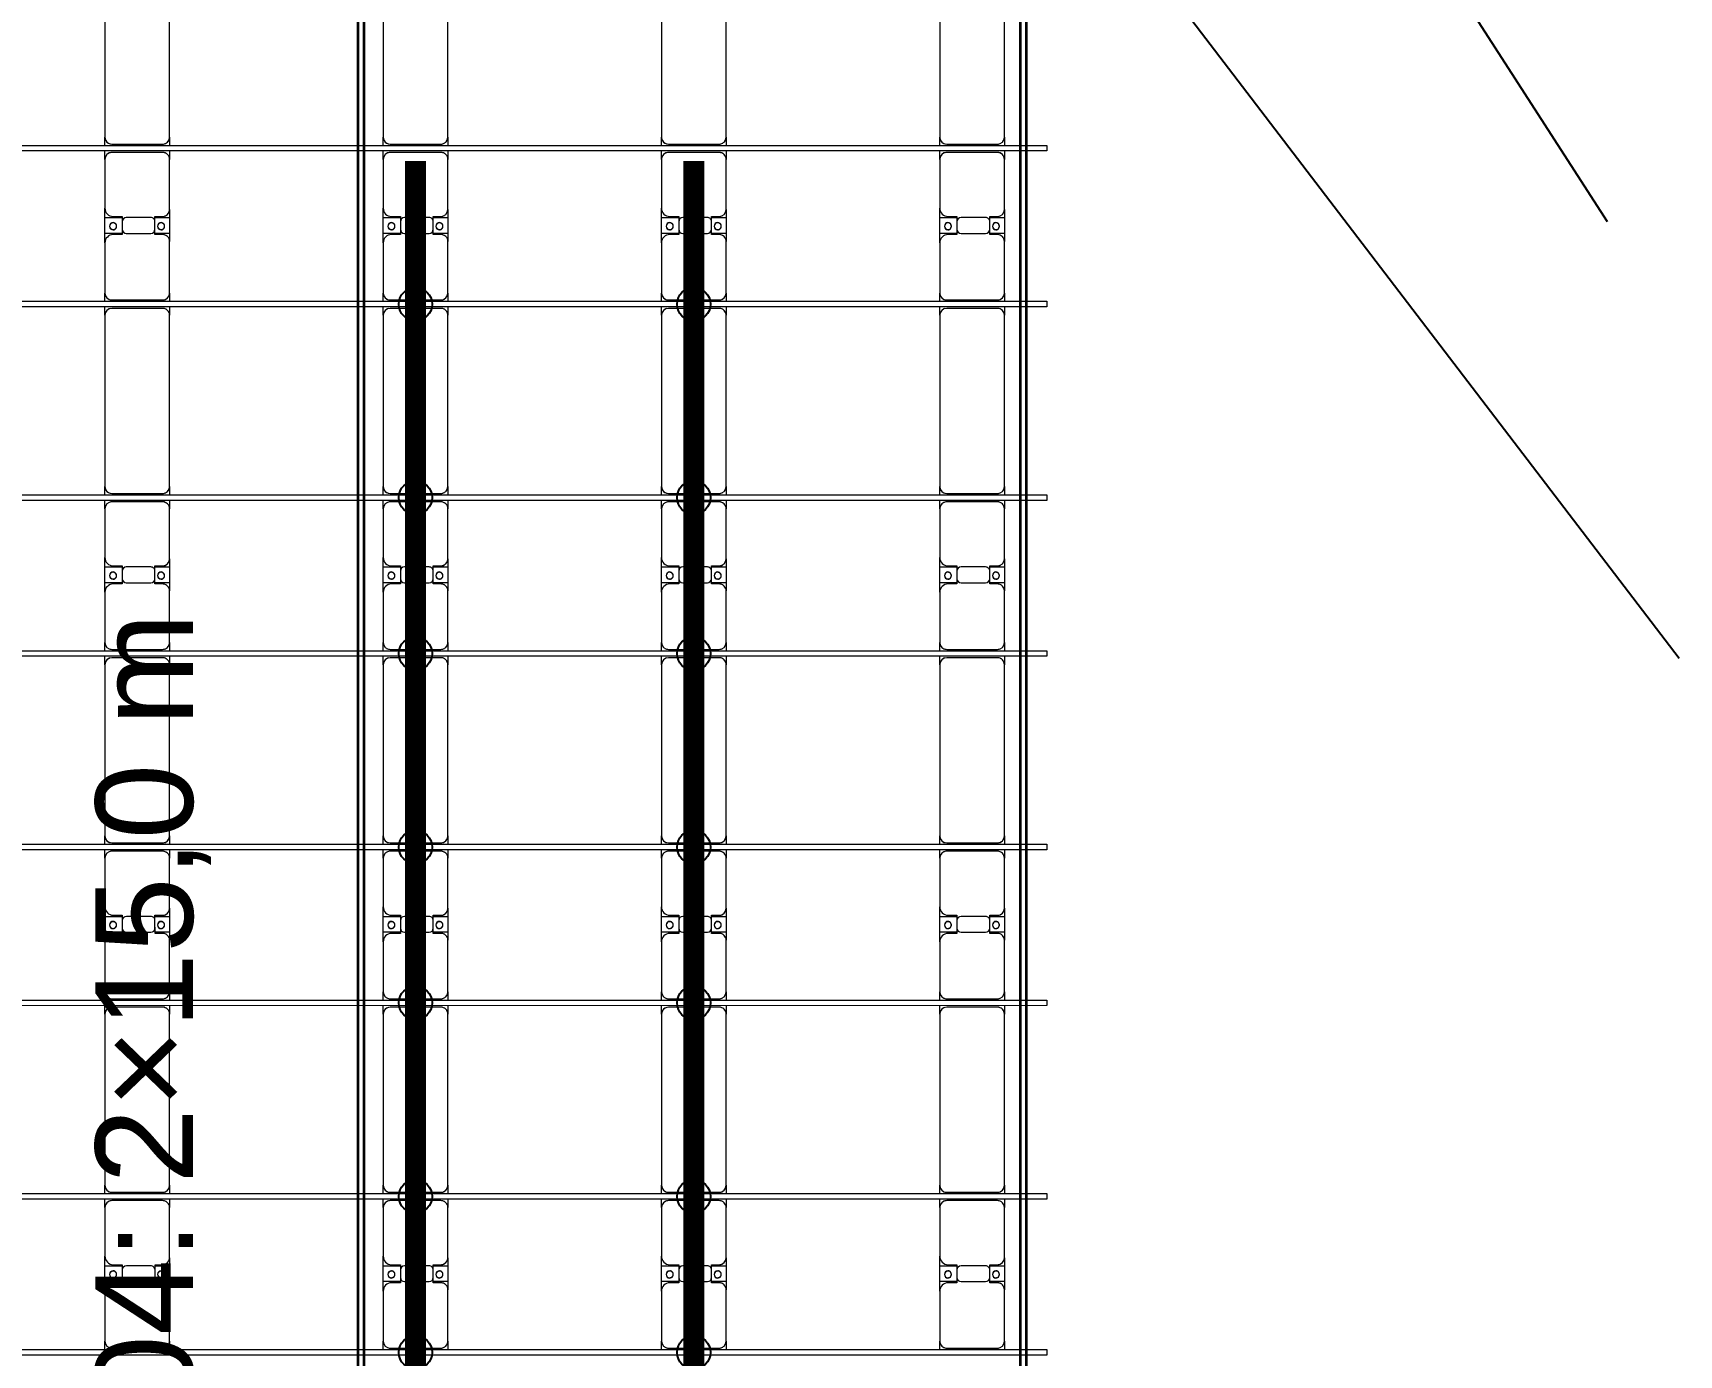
# Model space of a CAD drawing. Header units: millimetres. Extents: x -201615 to 10595, y 61217 to 115919.
# Drawn here: x -100633 to -88802, y 76583 to 86080 of the extents above; entities that cross this region are included whole.
import ezdxf

# ---------------------------------------------------------------- set-up
doc = ezdxf.new("R2010")
doc.units = ezdxf.units.MM
doc.layers.add('A-GENM', color=13, linetype='Continuous', lineweight=9)
doc.layers.add('S-BEAM', color=12, linetype='Continuous', lineweight=9)
for name, color, linetype in [('GC-DAY NEO', 5, 'Continuous'), ('GC-GHI CHU', 2, 'Continuous'), ('GC-HOP 40x60 GIA CUONG', 1, 'Continuous')]:
    doc.layers.add(name, color=color, linetype=linetype)
doc.styles.add('GC_VN', font='arial.ttf')

# ---------------------------------------------------------------- blocks, each defined once
blk = doc.blocks.new('Dai phao do pin - DẢI PHAO ĐỠ PIN-V23-BỐ TRÍ KHUNG KẾT CẤU BÈ PIN 03')
at = {"layer": 'A-GENM', "color": 7}
for p, q in [((3220, 242), (3280, 242)), ((3640, 242), (3280, 242)), ((3640, 242), (3822, 242)), ((3708, 242), (3890, 242)), ((3708, 118), (3708, 242)), ((3822, 242), (3822, 118)), ((4240, 242), (3890, 242)), ((4240, 242), (4300, 242)), ((4340, 242), (4400, 242)), ((5630, 242), (4400, 242)), ((5630, 242), (5690, 242)), ((5730, 242), (5790, 242)), ((6150, 242), (5790, 242)), ((6150, 242), (6332, 242)), ((6218, 242), (6400, 242)), ((6218, 118), (6218, 242)), ((6332, 242), (6332, 118)), ((6750, 242), (6400, 242)), ((6750, 242), (6810, 242)), ((6850, 242), (6910, 242)), ((8140, 242), (6910, 242)), ((8140, 242), (8200, 242)), ((8240, 242), (8300, 242)), ((8660, 242), (8300, 242)), ((8660, 242), (8842, 242)), ((8728, 242), (8910, 242)), ((8728, 118), (8728, 242)), ((8842, 242), (8842, 118)), ((9260, 242), (8910, 242)), ((9260, 242), (9320, 242)), ((9360, 242), (9420, 242)), ((10650, 242), (9420, 242)), ((10650, 242), (10710, 242)), ((10750, 242), (10810, 242)), ((11170, 242), (10810, 242)), ((11170, 242), (11352, 242)), ((11238, 242), (11420, 242)), ((11238, 118), (11238, 242)), ((11352, 242), (11352, 118)), ((11770, 242), (11420, 242)), ((11770, 242), (11830, 242)), ((11870, 242), (11930, 242)), ((13160, 242), (11930, 242)), ((3230, 192), (3230, -173)), ((3700, 118), (3700, 182)), ((3830, 182), (3830, 118)), ((4290, -173), (4290, 192)), ((4350, 192), (4350, -173)), ((5680, -173), (5680, 192)), ((5740, 192), (5740, -173)), ((6210, 118), (6210, 182)), ((6340, 182), (6340, 118)), ((6800, -173), (6800, 192)), ((6860, 192), (6860, -173)), ((8190, -173), (8190, 192)), ((8250, 192), (8250, -173)), ((8720, 118), (8720, 182)), ((8850, 182), (8850, 118)), ((9310, -173), (9310, 192)), ((9370, 192), (9370, -173)), ((10700, -173), (10700, 192)), ((10760, 192), (10760, -173)), ((11230, 118), (11230, 182)), ((11360, 182), (11360, 118)), ((11820, -173), (11820, 192)), ((11880, 192), (11880, -173)), ((3792, 118), (3700, 118)), ((3708, 88), (3708, -88)), ((3830, 118), (3738, 118)), ((3822, -88), (3822, 88)), ((6302, 118), (6210, 118)), ((6218, 88), (6218, -88)), ((6340, 118), (6248, 118)), ((6332, -88), (6332, 88)), ((8812, 118), (8720, 118)), ((8728, 88), (8728, -88)), ((8850, 118), (8758, 118)), ((8842, -88), (8842, 88)), ((11322, 118), (11230, 118)), ((11238, 88), (11238, -88)), ((11360, 118), (11268, 118)), ((11352, -88), (11352, 88)), ((3700, -173), (3700, -118)), ((3700, -118), (3792, -118)), ((3708, -223), (3708, -118)), ((3738, -118), (3830, -118)), ((3822, -118), (3822, -223)), ((3830, -118), (3830, -173)), ((6210, -173), (6210, -118)), ((6210, -118), (6302, -118)), ((6218, -223), (6218, -118)), ((6248, -118), (6340, -118)), ((6332, -118), (6332, -223)), ((6340, -118), (6340, -173)), ((8720, -173), (8720, -118)), ((8720, -118), (8812, -118)), ((8728, -223), (8728, -118)), ((8758, -118), (8850, -118)), ((8842, -118), (8842, -223)), ((8850, -118), (8850, -173)), ((11230, -173), (11230, -118)), ((11230, -118), (11322, -118)), ((11238, -223), (11238, -118)), ((11268, -118), (11360, -118)), ((11352, -118), (11352, -223)), ((11360, -118), (11360, -173)), ((3280, -223), (3220, -223)), ((3280, -223), (3650, -223)), ((3822, -223), (3650, -223)), ((3880, -223), (3708, -223)), ((3880, -223), (4240, -223)), ((4300, -223), (4240, -223)), ((4400, -223), (4340, -223)), ((4400, -223), (5630, -223)), ((5690, -223), (5630, -223)), ((5790, -223), (5730, -223)), ((5790, -223), (6160, -223)), ((6332, -223), (6160, -223)), ((6390, -223), (6218, -223)), ((6390, -223), (6750, -223)), ((6810, -223), (6750, -223)), ((6910, -223), (6850, -223)), ((6910, -223), (8140, -223)), ((8200, -223), (8140, -223)), ((8300, -223), (8240, -223)), ((8300, -223), (8670, -223)), ((8842, -223), (8670, -223)), ((8900, -223), (8728, -223)), ((8900, -223), (9260, -223)), ((9320, -223), (9260, -223)), ((9420, -223), (9360, -223)), ((9420, -223), (10650, -223)), ((10710, -223), (10650, -223)), ((10810, -223), (10750, -223)), ((10810, -223), (11180, -223)), ((11352, -223), (11180, -223)), ((11410, -223), (11238, -223)), ((11410, -223), (11770, -223)), ((11830, -223), (11770, -223)), ((11930, -223), (11870, -223)), ((11930, -223), (13160, -223))]:
    blk.add_line(p, q, dxfattribs=at)
for centre, radius, start, end in [((3280, 192), 50, 90, 180), ((3640, 182), 60, 360, 90), ((3890, 182), 60, 90, 180), ((4240, 192), 50, 360, 90), ((4400, 192), 50, 90, 180), ((5630, 192), 50, 360, 90), ((5630, 192), 50, 15, 75), ((5790, 192), 50, 90, 180), ((6150, 182), 60, 0, 90), ((6400, 182), 60, 90, 180), ((6750, 192), 50, 360, 90), ((6910, 192), 50, 90, 180), ((8140, 192), 50, 360, 90), ((8140, 192), 50, 15, 75), ((8300, 192), 50, 90, 180), ((8660, 182), 60, 360, 90), ((8910, 182), 60, 90, 180), ((9260, 192), 50, 360, 90), ((9420, 192), 50, 90, 180), ((10650, 192), 50, 360, 90), ((10650, 192), 50, 15, 75), ((10810, 192), 50, 90, 180), ((11170, 182), 60, 360, 90), ((11420, 182), 60, 90, 180), ((11770, 192), 50, 0, 90), ((11930, 192), 50, 90, 180), ((3280, 192), 50, 150, 180), ((3759, 183), 25, 360, 180), ((3759, 183), 25, 180, 0), ((3761, 183), 25, 360, 180), ((3761, 183), 25, 180, 0), ((4240, 192), 50, 360, 30), ((4400, 192), 50, 120, 180), ((5790, 192), 50, 150, 180), ((6269, 183), 25, 0, 180), ((6269, 183), 25, 180, 0), ((6271, 183), 25, 0, 180), ((6271, 183), 25, 180, 0), ((6750, 192), 50, 360, 30), ((6910, 192), 50, 120, 180), ((8300, 192), 50, 150, 180), ((8779, 183), 25, 0, 180), ((8779, 183), 25, 180, 0), ((8781, 183), 25, 0, 180), ((8781, 183), 25, 180, 0), ((9260, 192), 50, 360, 30), ((9420, 192), 50, 120, 180), ((10810, 192), 50, 150, 180), ((11289, 183), 25, 0, 180), ((11289, 183), 25, 180, 0), ((11291, 183), 25, 0, 180), ((11291, 183), 25, 180, 360), ((11770, 192), 50, 0, 30), ((11930, 192), 50, 120, 180), ((3738, 88), 30, 90, 180), ((3792, 88), 30, 360, 90), ((6248, 88), 30, 90, 180), ((6302, 88), 30, 360, 90), ((8758, 88), 30, 90, 180), ((8812, 88), 30, 360, 90), ((11268, 88), 30, 90, 180), ((11322, 88), 30, 360, 90), ((3738, -88), 30, 180, 270), ((3792, -88), 30, 270, 360), ((6248, -88), 30, 180, 270), ((6302, -88), 30, 270, 360), ((8758, -88), 30, 180, 270), ((8812, -88), 30, 270, 360), ((11268, -88), 30, 180, 270), ((11322, -88), 30, 270, 0), ((3280, -173), 50, 180, 270), ((3280, -173), 50, 180, 210), ((3650, -173), 50, 270, 360), ((3650, -173), 50, 330, 360), ((3759, -162), 25, 0, 180), ((3759, -162), 25, 180, 360), ((3761, -162), 25, 0, 180), ((3761, -162), 25, 180, 360), ((3880, -173), 50, 180, 270), ((3880, -173), 50, 180, 210), ((4240, -173), 50, 270, 360), ((4240, -173), 50, 330, 360), ((4400, -173), 50, 180, 270), ((4400, -173), 50, 180, 210), ((4400, -173), 50, 225, 255), ((5630, -173), 50, 270, 360), ((5630, -173), 50, 285, 315), ((5630, -173), 50, 330, 360), ((5790, -173), 50, 180, 270), ((5790, -173), 50, 180, 210), ((6160, -173), 50, 270, 0), ((6160, -173), 50, 330, 360), ((6269, -162), 25, 360, 180), ((6269, -162), 25, 180, 0), ((6271, -162), 25, 360, 180), ((6271, -162), 25, 180, 0), ((6390, -173), 50, 180, 270), ((6390, -173), 50, 180, 210), ((6750, -173), 50, 270, 360), ((6750, -173), 50, 330, 360), ((6910, -173), 50, 180, 270), ((6910, -173), 50, 180, 210), ((6910, -173), 50, 225, 255), ((8140, -173), 50, 270, 360), ((8140, -173), 50, 285, 315), ((8140, -173), 50, 330, 360), ((8300, -173), 50, 180, 270), ((8300, -173), 50, 180, 210), ((8670, -173), 50, 270, 360), ((8670, -173), 50, 330, 360), ((8779, -162), 25, 0, 180), ((8779, -162), 25, 180, 0), ((8781, -162), 25, 0, 180), ((8781, -162), 25, 180, 0), ((8900, -173), 50, 180, 270), ((8900, -173), 50, 180, 210), ((9260, -173), 50, 270, 360), ((9260, -173), 50, 330, 360), ((9420, -173), 50, 180, 270), ((9420, -173), 50, 180, 210), ((9420, -173), 50, 225, 255), ((10650, -173), 50, 270, 0), ((10650, -173), 50, 285, 315), ((10650, -173), 50, 330, 360), ((10810, -173), 50, 180, 270), ((10810, -173), 50, 180, 210), ((11180, -173), 50, 270, 360), ((11180, -173), 50, 330, 360), ((11289, -162), 25, 0, 180), ((11289, -162), 25, 180, 0), ((11291, -162), 25, 0, 180), ((11291, -162), 25, 180, 0), ((11410, -173), 50, 180, 270), ((11410, -173), 50, 180, 210), ((11770, -173), 50, 270, 360), ((11770, -173), 50, 330, 360), ((11930, -173), 50, 180, 270), ((11930, -173), 50, 180, 210), ((11930, -173), 50, 225, 255)]:
    blk.add_arc(centre, radius, start, end, dxfattribs=at)
blk = doc.blocks.new('Dai phao do pin - DẢI PHAO ĐỠ PIN-V24-BỐ TRÍ KHUNG KẾT CẤU BÈ PIN 03')
at = {"layer": 'A-GENM', "color": 7}
for p, q in [((3220, 242), (3280, 242)), ((3640, 242), (3280, 242)), ((3640, 242), (3822, 242)), ((3708, 242), (3890, 242)), ((3708, 118), (3708, 242)), ((3822, 242), (3822, 118)), ((4240, 242), (3890, 242)), ((4240, 242), (4300, 242)), ((4340, 242), (4400, 242)), ((5630, 242), (4400, 242)), ((5630, 242), (5690, 242)), ((5730, 242), (5790, 242)), ((6150, 242), (5790, 242)), ((6150, 242), (6332, 242)), ((6218, 242), (6400, 242)), ((6218, 118), (6218, 242)), ((6332, 242), (6332, 118)), ((6750, 242), (6400, 242)), ((6750, 242), (6810, 242)), ((6850, 242), (6910, 242)), ((8140, 242), (6910, 242)), ((8140, 242), (8200, 242)), ((8240, 242), (8300, 242)), ((8660, 242), (8300, 242)), ((8660, 242), (8842, 242)), ((8728, 242), (8910, 242)), ((8728, 118), (8728, 242)), ((8842, 242), (8842, 118)), ((9260, 242), (8910, 242)), ((9260, 242), (9320, 242)), ((9360, 242), (9420, 242)), ((10650, 242), (9420, 242)), ((10650, 242), (10710, 242)), ((10750, 242), (10810, 242)), ((11170, 242), (10810, 242)), ((11170, 242), (11352, 242)), ((11238, 242), (11420, 242)), ((11238, 118), (11238, 242)), ((11352, 242), (11352, 118)), ((11770, 242), (11420, 242)), ((11770, 242), (11830, 242)), ((11870, 242), (11930, 242)), ((13160, 242), (11930, 242)), ((3230, 192), (3230, -173)), ((3700, 118), (3700, 182)), ((3830, 182), (3830, 118)), ((4290, -173), (4290, 192)), ((4350, 192), (4350, -173)), ((5680, -173), (5680, 192)), ((5740, 192), (5740, -173)), ((6210, 118), (6210, 182)), ((6340, 182), (6340, 118)), ((6800, -173), (6800, 192)), ((6860, 192), (6860, -173)), ((8190, -173), (8190, 192)), ((8250, 192), (8250, -173)), ((8720, 118), (8720, 182)), ((8850, 182), (8850, 118)), ((9310, -173), (9310, 192)), ((9370, 192), (9370, -173)), ((10700, -173), (10700, 192)), ((10760, 192), (10760, -173)), ((11230, 118), (11230, 182)), ((11360, 182), (11360, 118)), ((11820, -173), (11820, 192)), ((11880, 192), (11880, -173)), ((3792, 118), (3700, 118)), ((3708, 88), (3708, -88)), ((3830, 118), (3738, 118)), ((3822, -88), (3822, 88)), ((6302, 118), (6210, 118)), ((6218, 88), (6218, -88)), ((6340, 118), (6248, 118)), ((6332, -88), (6332, 88)), ((8812, 118), (8720, 118)), ((8728, 88), (8728, -88)), ((8850, 118), (8758, 118)), ((8842, -88), (8842, 88)), ((11322, 118), (11230, 118)), ((11238, 88), (11238, -88)), ((11360, 118), (11268, 118)), ((11352, -88), (11352, 88)), ((3700, -173), (3700, -118)), ((3700, -118), (3792, -118)), ((3738, -118), (3830, -118)), ((3830, -118), (3830, -173)), ((6210, -173), (6210, -118)), ((6210, -118), (6302, -118)), ((6218, -223), (6218, -118)), ((6248, -118), (6340, -118)), ((6332, -118), (6332, -223)), ((6340, -118), (6340, -173)), ((8720, -173), (8720, -118)), ((8720, -118), (8812, -118)), ((8728, -223), (8728, -118)), ((8758, -118), (8850, -118)), ((8842, -118), (8842, -223)), ((8850, -118), (8850, -173)), ((11230, -173), (11230, -118)), ((11230, -118), (11322, -118)), ((11238, -223), (11238, -118)), ((11268, -118), (11360, -118)), ((11352, -118), (11352, -223)), ((11360, -118), (11360, -173)), ((3280, -223), (3220, -223)), ((3280, -223), (3650, -223)), ((3822, -223), (3650, -223)), ((3708, -223), (3708, -122)), ((3880, -223), (3708, -223)), ((3822, -122), (3822, -223)), ((3880, -223), (4240, -223)), ((4300, -223), (4240, -223)), ((4400, -223), (4340, -223)), ((4400, -223), (5630, -223)), ((5690, -223), (5630, -223)), ((5790, -223), (5730, -223)), ((5790, -223), (6160, -223)), ((6332, -223), (6160, -223)), ((6390, -223), (6218, -223)), ((6390, -223), (6750, -223)), ((6810, -223), (6750, -223)), ((6910, -223), (6850, -223)), ((6910, -223), (8140, -223)), ((8200, -223), (8140, -223)), ((8300, -223), (8240, -223)), ((8300, -223), (8670, -223)), ((8842, -223), (8670, -223)), ((8900, -223), (8728, -223)), ((8900, -223), (9260, -223)), ((9320, -223), (9260, -223)), ((9420, -223), (9360, -223)), ((9420, -223), (10650, -223)), ((10710, -223), (10650, -223)), ((10810, -223), (10750, -223)), ((10810, -223), (11180, -223)), ((11352, -223), (11180, -223)), ((11410, -223), (11238, -223)), ((11410, -223), (11770, -223)), ((11830, -223), (11770, -223)), ((11930, -223), (11870, -223)), ((11930, -223), (13160, -223))]:
    blk.add_line(p, q, dxfattribs=at)
for centre, radius, start, end in [((3280, 192), 50, 90, 180), ((3640, 182), 60, 360, 90), ((3890, 182), 60, 90, 180), ((4240, 192), 50, 360, 90), ((4400, 192), 50, 90, 180), ((5630, 192), 50, 360, 90), ((5630, 192), 50, 15, 75), ((5790, 192), 50, 90, 180), ((6150, 182), 60, 0, 90), ((6400, 182), 60, 90, 180), ((6750, 192), 50, 360, 90), ((6910, 192), 50, 90, 180), ((8140, 192), 50, 360, 90), ((8140, 192), 50, 15, 75), ((8300, 192), 50, 90, 180), ((8660, 182), 60, 360, 90), ((8910, 182), 60, 90, 180), ((9260, 192), 50, 360, 90), ((9420, 192), 50, 90, 180), ((10650, 192), 50, 360, 90), ((10650, 192), 50, 15, 75), ((10810, 192), 50, 90, 180), ((11170, 182), 60, 360, 90), ((11420, 182), 60, 90, 180), ((11770, 192), 50, 0, 90), ((11930, 192), 50, 90, 180), ((3280, 192), 50, 150, 180), ((3759, 183), 25, 360, 180), ((3759, 183), 25, 180, 0), ((3761, 183), 25, 360, 180), ((3761, 183), 25, 180, 0), ((4240, 192), 50, 360, 30), ((4400, 192), 50, 120, 180), ((5790, 192), 50, 150, 180), ((6269, 183), 25, 0, 180), ((6269, 183), 25, 180, 0), ((6271, 183), 25, 0, 180), ((6271, 183), 25, 180, 0), ((6750, 192), 50, 360, 30), ((6910, 192), 50, 120, 180), ((8300, 192), 50, 150, 180), ((8779, 183), 25, 0, 180), ((8779, 183), 25, 180, 0), ((8781, 183), 25, 0, 180), ((8781, 183), 25, 180, 0), ((9260, 192), 50, 360, 30), ((9420, 192), 50, 120, 180), ((10810, 192), 50, 150, 180), ((11289, 183), 25, 0, 180), ((11289, 183), 25, 180, 0), ((11291, 183), 25, 0, 180), ((11291, 183), 25, 180, 360), ((11770, 192), 50, 0, 30), ((11930, 192), 50, 120, 180), ((3738, 88), 30, 90, 180), ((3792, 88), 30, 360, 90), ((6248, 88), 30, 90, 180), ((6302, 88), 30, 360, 90), ((8758, 88), 30, 90, 180), ((8812, 88), 30, 360, 90), ((11268, 88), 30, 90, 180), ((11322, 88), 30, 360, 90), ((3738, -88), 30, 180, 270), ((3792, -88), 30, 270, 360), ((6248, -88), 30, 180, 270), ((6302, -88), 30, 270, 360), ((8758, -88), 30, 180, 270), ((8812, -88), 30, 270, 360), ((11268, -88), 30, 180, 270), ((11322, -88), 30, 270, 0), ((3280, -173), 50, 180, 270), ((3280, -173), 50, 180, 210), ((3650, -173), 50, 270, 360), ((3650, -173), 50, 330, 360), ((3759, -162), 25, 0, 180), ((3759, -162), 25, 180, 360), ((3761, -162), 25, 0, 180), ((3761, -162), 25, 180, 360), ((3880, -173), 50, 180, 270), ((3880, -173), 50, 180, 210), ((4240, -173), 50, 270, 360), ((4240, -173), 50, 330, 360), ((4400, -173), 50, 180, 270), ((4400, -173), 50, 180, 210), ((4400, -173), 50, 225, 255), ((5630, -173), 50, 270, 360), ((5630, -173), 50, 285, 315), ((5630, -173), 50, 330, 360), ((5790, -173), 50, 180, 270), ((5790, -173), 50, 180, 210), ((6160, -173), 50, 270, 0), ((6160, -173), 50, 330, 360), ((6269, -162), 25, 360, 180), ((6269, -162), 25, 180, 0), ((6271, -162), 25, 360, 180), ((6271, -162), 25, 180, 0), ((6390, -173), 50, 180, 270), ((6390, -173), 50, 180, 210), ((6750, -173), 50, 270, 360), ((6750, -173), 50, 330, 360), ((6910, -173), 50, 180, 270), ((6910, -173), 50, 180, 210), ((6910, -173), 50, 225, 255), ((8140, -173), 50, 270, 360), ((8140, -173), 50, 285, 315), ((8140, -173), 50, 330, 360), ((8300, -173), 50, 180, 270), ((8300, -173), 50, 180, 210), ((8670, -173), 50, 270, 360), ((8670, -173), 50, 330, 360), ((8779, -162), 25, 0, 180), ((8779, -162), 25, 180, 0), ((8781, -162), 25, 0, 180), ((8781, -162), 25, 180, 0), ((8900, -173), 50, 180, 270), ((8900, -173), 50, 180, 210), ((9260, -173), 50, 270, 360), ((9260, -173), 50, 330, 360), ((9420, -173), 50, 180, 270), ((9420, -173), 50, 180, 210), ((9420, -173), 50, 225, 255), ((10650, -173), 50, 270, 0), ((10650, -173), 50, 285, 315), ((10650, -173), 50, 330, 360), ((10810, -173), 50, 180, 270), ((10810, -173), 50, 180, 210), ((11180, -173), 50, 270, 360), ((11180, -173), 50, 330, 360), ((11289, -162), 25, 0, 180), ((11289, -162), 25, 180, 0), ((11291, -162), 25, 0, 180), ((11291, -162), 25, 180, 0), ((11410, -173), 50, 180, 270), ((11410, -173), 50, 180, 210), ((11770, -173), 50, 270, 360), ((11770, -173), 50, 330, 360), ((11930, -173), 50, 180, 270), ((11930, -173), 50, 180, 210), ((11930, -173), 50, 225, 255)]:
    blk.add_arc(centre, radius, start, end, dxfattribs=at)
blk = doc.blocks.new('Dai phao do pin - DẢI PHAO ĐỠ PIN-V25-BỐ TRÍ KHUNG KẾT CẤU BÈ PIN 03')
at = {"layer": 'A-GENM', "color": 7}
for p, q in [((3220, 242), (3280, 242)), ((3640, 242), (3280, 242)), ((3640, 242), (3822, 242)), ((3708, 242), (3890, 242)), ((3708, 118), (3708, 242)), ((3822, 242), (3822, 118)), ((4240, 242), (3890, 242)), ((4240, 242), (4300, 242)), ((4340, 242), (4400, 242)), ((5630, 242), (4400, 242)), ((5630, 242), (5690, 242)), ((5730, 242), (5790, 242)), ((6150, 242), (5790, 242)), ((6150, 242), (6332, 242)), ((6218, 242), (6400, 242)), ((6218, 118), (6218, 242)), ((6332, 242), (6332, 118)), ((6750, 242), (6400, 242)), ((6750, 242), (6810, 242)), ((6850, 242), (6910, 242)), ((8140, 242), (6910, 242)), ((8140, 242), (8200, 242)), ((8240, 242), (8300, 242)), ((8660, 242), (8300, 242)), ((8660, 242), (8842, 242)), ((8728, 242), (8910, 242)), ((8728, 118), (8728, 242)), ((8842, 242), (8842, 118)), ((9260, 242), (8910, 242)), ((9260, 242), (9320, 242)), ((9360, 242), (9420, 242)), ((10650, 242), (9420, 242)), ((10650, 242), (10710, 242)), ((10750, 242), (10810, 242)), ((11170, 242), (10810, 242)), ((11170, 242), (11352, 242)), ((11238, 242), (11420, 242)), ((11238, 118), (11238, 242)), ((11352, 242), (11352, 118)), ((11770, 242), (11420, 242)), ((11770, 242), (11830, 242)), ((11870, 242), (11930, 242)), ((13160, 242), (11930, 242)), ((3230, 192), (3230, -173)), ((3700, 118), (3700, 182)), ((3830, 182), (3830, 118)), ((4290, -173), (4290, 192)), ((4350, 192), (4350, -173)), ((5680, -173), (5680, 192)), ((5740, 192), (5740, -173)), ((6210, 118), (6210, 182)), ((6340, 182), (6340, 118)), ((6800, -173), (6800, 192)), ((6860, 192), (6860, -173)), ((8190, -173), (8190, 192)), ((8250, 192), (8250, -173)), ((8720, 118), (8720, 182)), ((8850, 182), (8850, 118)), ((9310, -173), (9310, 192)), ((9370, 192), (9370, -173)), ((10700, -173), (10700, 192)), ((10760, 192), (10760, -173)), ((11230, 118), (11230, 182)), ((11360, 182), (11360, 118)), ((11820, -173), (11820, 192)), ((11880, 192), (11880, -173)), ((3792, 118), (3700, 118)), ((3708, 88), (3708, -88)), ((3830, 118), (3738, 118)), ((3822, -88), (3822, 88)), ((6302, 118), (6210, 118)), ((6218, 88), (6218, -88)), ((6340, 118), (6248, 118)), ((6332, -88), (6332, 88)), ((8812, 118), (8720, 118)), ((8728, 88), (8728, -88)), ((8850, 118), (8758, 118)), ((8842, -88), (8842, 88)), ((11322, 118), (11230, 118)), ((11238, 88), (11238, -88)), ((11360, 118), (11268, 118)), ((11352, -88), (11352, 88)), ((3700, -173), (3700, -118)), ((3700, -118), (3792, -118)), ((3708, -223), (3708, -118)), ((3738, -118), (3830, -118)), ((3822, -118), (3822, -223)), ((3830, -118), (3830, -173)), ((6210, -173), (6210, -118)), ((6210, -118), (6302, -118)), ((6218, -223), (6218, -118)), ((6248, -118), (6340, -118)), ((6332, -118), (6332, -223)), ((6340, -118), (6340, -173)), ((8720, -173), (8720, -118)), ((8720, -118), (8812, -118)), ((8728, -223), (8728, -118)), ((8758, -118), (8850, -118)), ((8842, -118), (8842, -223)), ((8850, -118), (8850, -173)), ((11230, -173), (11230, -118)), ((11230, -118), (11322, -118)), ((11238, -223), (11238, -118)), ((11268, -118), (11360, -118)), ((11352, -118), (11352, -223)), ((11360, -118), (11360, -173)), ((3280, -223), (3220, -223)), ((3280, -223), (3650, -223)), ((3822, -223), (3650, -223)), ((3880, -223), (3708, -223)), ((3880, -223), (4240, -223)), ((4300, -223), (4240, -223)), ((4400, -223), (4340, -223)), ((4400, -223), (5630, -223)), ((5690, -223), (5630, -223)), ((5790, -223), (5730, -223)), ((5790, -223), (6160, -223)), ((6332, -223), (6160, -223)), ((6390, -223), (6218, -223)), ((6390, -223), (6750, -223)), ((6810, -223), (6750, -223)), ((6910, -223), (6850, -223)), ((6910, -223), (8140, -223)), ((8200, -223), (8140, -223)), ((8300, -223), (8240, -223)), ((8300, -223), (8670, -223)), ((8842, -223), (8670, -223)), ((8900, -223), (8728, -223)), ((8900, -223), (9260, -223)), ((9320, -223), (9260, -223)), ((9420, -223), (9360, -223)), ((9420, -223), (10650, -223)), ((10710, -223), (10650, -223)), ((10810, -223), (10750, -223)), ((10810, -223), (11180, -223)), ((11352, -223), (11180, -223)), ((11410, -223), (11238, -223)), ((11410, -223), (11770, -223)), ((11830, -223), (11770, -223)), ((11930, -223), (11870, -223)), ((11930, -223), (13160, -223))]:
    blk.add_line(p, q, dxfattribs=at)
for centre, radius, start, end in [((3280, 192), 50, 90, 180), ((3640, 182), 60, 360, 90), ((3890, 182), 60, 90, 180), ((4240, 192), 50, 360, 90), ((4400, 192), 50, 90, 180), ((5630, 192), 50, 360, 90), ((5630, 192), 50, 15, 75), ((5790, 192), 50, 90, 180), ((6150, 182), 60, 0, 90), ((6400, 182), 60, 90, 180), ((6750, 192), 50, 360, 90), ((6910, 192), 50, 90, 180), ((8140, 192), 50, 360, 90), ((8140, 192), 50, 15, 75), ((8300, 192), 50, 90, 180), ((8660, 182), 60, 360, 90), ((8910, 182), 60, 90, 180), ((9260, 192), 50, 360, 90), ((9420, 192), 50, 90, 180), ((10650, 192), 50, 360, 90), ((10650, 192), 50, 15, 75), ((10810, 192), 50, 90, 180), ((11170, 182), 60, 360, 90), ((11420, 182), 60, 90, 180), ((11770, 192), 50, 0, 90), ((11930, 192), 50, 90, 180), ((3280, 192), 50, 150, 180), ((3759, 183), 25, 360, 180), ((3759, 183), 25, 180, 0), ((3761, 183), 25, 360, 180), ((3761, 183), 25, 180, 0), ((4240, 192), 50, 360, 30), ((4400, 192), 50, 120, 180), ((5790, 192), 50, 150, 180), ((6269, 183), 25, 0, 180), ((6269, 183), 25, 180, 0), ((6271, 183), 25, 0, 180), ((6271, 183), 25, 180, 0), ((6750, 192), 50, 360, 30), ((6910, 192), 50, 120, 180), ((8300, 192), 50, 150, 180), ((8779, 183), 25, 0, 180), ((8779, 183), 25, 180, 0), ((8781, 183), 25, 0, 180), ((8781, 183), 25, 180, 0), ((9260, 192), 50, 360, 30), ((9420, 192), 50, 120, 180), ((10810, 192), 50, 150, 180), ((11289, 183), 25, 0, 180), ((11289, 183), 25, 180, 0), ((11291, 183), 25, 0, 180), ((11291, 183), 25, 180, 360), ((11770, 192), 50, 0, 30), ((11930, 192), 50, 120, 180), ((3738, 88), 30, 90, 180), ((3792, 88), 30, 360, 90), ((6248, 88), 30, 90, 180), ((6302, 88), 30, 360, 90), ((8758, 88), 30, 90, 180), ((8812, 88), 30, 360, 90), ((11268, 88), 30, 90, 180), ((11322, 88), 30, 360, 90), ((3738, -88), 30, 180, 270), ((3792, -88), 30, 270, 360), ((6248, -88), 30, 180, 270), ((6302, -88), 30, 270, 360), ((8758, -88), 30, 180, 270), ((8812, -88), 30, 270, 360), ((11268, -88), 30, 180, 270), ((11322, -88), 30, 270, 0), ((3280, -173), 50, 180, 270), ((3280, -173), 50, 180, 210), ((3650, -173), 50, 270, 360), ((3650, -173), 50, 330, 360), ((3759, -162), 25, 0, 180), ((3759, -162), 25, 180, 360), ((3761, -162), 25, 0, 180), ((3761, -162), 25, 180, 360), ((3880, -173), 50, 180, 270), ((3880, -173), 50, 180, 210), ((4240, -173), 50, 270, 360), ((4240, -173), 50, 330, 360), ((4400, -173), 50, 180, 270), ((4400, -173), 50, 180, 210), ((4400, -173), 50, 225, 255), ((5630, -173), 50, 270, 360), ((5630, -173), 50, 285, 315), ((5630, -173), 50, 330, 360), ((5790, -173), 50, 180, 270), ((5790, -173), 50, 180, 210), ((6160, -173), 50, 270, 0), ((6160, -173), 50, 330, 360), ((6269, -162), 25, 360, 180), ((6269, -162), 25, 180, 0), ((6271, -162), 25, 360, 180), ((6271, -162), 25, 180, 0), ((6390, -173), 50, 180, 270), ((6390, -173), 50, 180, 210), ((6750, -173), 50, 270, 360), ((6750, -173), 50, 330, 360), ((6910, -173), 50, 180, 270), ((6910, -173), 50, 180, 210), ((6910, -173), 50, 225, 255), ((8140, -173), 50, 270, 360), ((8140, -173), 50, 285, 315), ((8140, -173), 50, 330, 360), ((8300, -173), 50, 180, 270), ((8300, -173), 50, 180, 210), ((8670, -173), 50, 270, 360), ((8670, -173), 50, 330, 360), ((8779, -162), 25, 0, 180), ((8779, -162), 25, 180, 0), ((8781, -162), 25, 0, 180), ((8781, -162), 25, 180, 0), ((8900, -173), 50, 180, 270), ((8900, -173), 50, 180, 210), ((9260, -173), 50, 270, 360), ((9260, -173), 50, 330, 360), ((9420, -173), 50, 180, 270), ((9420, -173), 50, 180, 210), ((9420, -173), 50, 225, 255), ((10650, -173), 50, 270, 0), ((10650, -173), 50, 285, 315), ((10650, -173), 50, 330, 360), ((10810, -173), 50, 180, 270), ((10810, -173), 50, 180, 210), ((11180, -173), 50, 270, 360), ((11180, -173), 50, 330, 360), ((11289, -162), 25, 0, 180), ((11289, -162), 25, 180, 0), ((11291, -162), 25, 0, 180), ((11291, -162), 25, 180, 0), ((11410, -173), 50, 180, 270), ((11410, -173), 50, 180, 210), ((11770, -173), 50, 270, 360), ((11770, -173), 50, 330, 360), ((11930, -173), 50, 180, 270), ((11930, -173), 50, 180, 210), ((11930, -173), 50, 225, 255)]:
    blk.add_arc(centre, radius, start, end, dxfattribs=at)
blk = doc.blocks.new('Dai phao do pin - DẢI PHAO ĐỠ PIN-V26-BỐ TRÍ KHUNG KẾT CẤU BÈ PIN 03')
at = {"layer": 'A-GENM', "color": 7}
for p, q in [((3220, 242), (3280, 242)), ((3640, 242), (3280, 242)), ((3640, 242), (3822, 242)), ((3708, 242), (3890, 242)), ((3708, 118), (3708, 242)), ((3822, 242), (3822, 118)), ((4240, 242), (3890, 242)), ((4240, 242), (4300, 242)), ((4340, 242), (4400, 242)), ((5630, 242), (4400, 242)), ((5630, 242), (5690, 242)), ((5730, 242), (5790, 242)), ((6150, 242), (5790, 242)), ((6150, 242), (6332, 242)), ((6218, 242), (6400, 242)), ((6218, 118), (6218, 242)), ((6332, 242), (6332, 118)), ((6750, 242), (6400, 242)), ((6750, 242), (6810, 242)), ((6850, 242), (6910, 242)), ((8140, 242), (6910, 242)), ((8140, 242), (8200, 242)), ((8240, 242), (8300, 242)), ((8660, 242), (8300, 242)), ((8660, 242), (8842, 242)), ((8728, 242), (8910, 242)), ((8728, 118), (8728, 242)), ((8842, 242), (8842, 118)), ((9260, 242), (8910, 242)), ((9260, 242), (9320, 242)), ((9360, 242), (9420, 242)), ((10650, 242), (9420, 242)), ((10650, 242), (10710, 242)), ((10750, 242), (10810, 242)), ((11170, 242), (10810, 242)), ((11170, 242), (11352, 242)), ((11238, 242), (11420, 242)), ((11238, 118), (11238, 242)), ((11352, 242), (11352, 118)), ((11770, 242), (11420, 242)), ((11770, 242), (11830, 242)), ((11870, 242), (11930, 242)), ((13160, 242), (11930, 242)), ((3230, 192), (3230, -173)), ((3700, 118), (3700, 182)), ((3830, 182), (3830, 118)), ((4290, -173), (4290, 192)), ((4350, 192), (4350, -173)), ((5680, -173), (5680, 192)), ((5740, 192), (5740, -173)), ((6210, 118), (6210, 182)), ((6340, 182), (6340, 118)), ((6800, -173), (6800, 192)), ((6860, 192), (6860, -173)), ((8190, -173), (8190, 192)), ((8250, 192), (8250, -173)), ((8720, 118), (8720, 182)), ((8850, 182), (8850, 118)), ((9310, -173), (9310, 192)), ((9370, 192), (9370, -173)), ((10700, -173), (10700, 192)), ((10760, 192), (10760, -173)), ((11230, 118), (11230, 182)), ((11360, 182), (11360, 118)), ((11820, -173), (11820, 192)), ((11880, 192), (11880, -173)), ((3792, 118), (3700, 118)), ((3708, 88), (3708, -88)), ((3830, 118), (3738, 118)), ((3822, -88), (3822, 88)), ((6302, 118), (6210, 118)), ((6218, 88), (6218, -88)), ((6340, 118), (6248, 118)), ((6332, -88), (6332, 88)), ((8812, 118), (8720, 118)), ((8728, 88), (8728, -88)), ((8850, 118), (8758, 118)), ((8842, -88), (8842, 88)), ((11322, 118), (11230, 118)), ((11238, 88), (11238, -88)), ((11360, 118), (11268, 118)), ((11352, -88), (11352, 88)), ((3700, -173), (3700, -118)), ((3700, -118), (3792, -118)), ((3708, -223), (3708, -118)), ((3738, -118), (3830, -118)), ((3822, -118), (3822, -223)), ((3830, -118), (3830, -173)), ((6210, -173), (6210, -118)), ((6210, -118), (6302, -118)), ((6218, -223), (6218, -118)), ((6248, -118), (6340, -118)), ((6332, -118), (6332, -223)), ((6340, -118), (6340, -173)), ((8720, -173), (8720, -118)), ((8720, -118), (8812, -118)), ((8728, -223), (8728, -118)), ((8758, -118), (8850, -118)), ((8842, -118), (8842, -223)), ((8850, -118), (8850, -173)), ((11230, -173), (11230, -118)), ((11230, -118), (11322, -118)), ((11238, -223), (11238, -118)), ((11268, -118), (11360, -118)), ((11352, -118), (11352, -223)), ((11360, -118), (11360, -173)), ((3280, -223), (3220, -223)), ((3280, -223), (3650, -223)), ((3822, -223), (3650, -223)), ((3880, -223), (3708, -223)), ((3880, -223), (4240, -223)), ((4300, -223), (4240, -223)), ((4400, -223), (4340, -223)), ((4400, -223), (5630, -223)), ((5690, -223), (5630, -223)), ((5790, -223), (5730, -223)), ((5790, -223), (6160, -223)), ((6332, -223), (6160, -223)), ((6390, -223), (6218, -223)), ((6390, -223), (6750, -223)), ((6810, -223), (6750, -223)), ((6910, -223), (6850, -223)), ((6910, -223), (8140, -223)), ((8200, -223), (8140, -223)), ((8300, -223), (8240, -223)), ((8300, -223), (8670, -223)), ((8842, -223), (8670, -223)), ((8900, -223), (8728, -223)), ((8900, -223), (9260, -223)), ((9320, -223), (9260, -223)), ((9420, -223), (9360, -223)), ((9420, -223), (10650, -223)), ((10710, -223), (10650, -223)), ((10810, -223), (10750, -223)), ((10810, -223), (11180, -223)), ((11352, -223), (11180, -223)), ((11410, -223), (11238, -223)), ((11410, -223), (11770, -223)), ((11830, -223), (11770, -223)), ((11930, -223), (11870, -223)), ((11930, -223), (13160, -223))]:
    blk.add_line(p, q, dxfattribs=at)
for centre, radius, start, end in [((3280, 192), 50, 90, 180), ((3640, 182), 60, 360, 90), ((3890, 182), 60, 90, 180), ((4240, 192), 50, 360, 90), ((4400, 192), 50, 90, 180), ((5630, 192), 50, 360, 90), ((5630, 192), 50, 15, 75), ((5790, 192), 50, 90, 180), ((6150, 182), 60, 0, 90), ((6400, 182), 60, 90, 180), ((6750, 192), 50, 360, 90), ((6910, 192), 50, 90, 180), ((8140, 192), 50, 360, 90), ((8140, 192), 50, 15, 75), ((8300, 192), 50, 90, 180), ((8660, 182), 60, 360, 90), ((8910, 182), 60, 90, 180), ((9260, 192), 50, 360, 90), ((9420, 192), 50, 90, 180), ((10650, 192), 50, 360, 90), ((10650, 192), 50, 15, 75), ((10810, 192), 50, 90, 180), ((11170, 182), 60, 360, 90), ((11420, 182), 60, 90, 180), ((11770, 192), 50, 0, 90), ((11930, 192), 50, 90, 180), ((3280, 192), 50, 150, 180), ((3759, 183), 25, 360, 180), ((3759, 183), 25, 180, 0), ((3761, 183), 25, 360, 180), ((3761, 183), 25, 180, 0), ((4240, 192), 50, 360, 30), ((4400, 192), 50, 120, 180), ((5790, 192), 50, 150, 180), ((6269, 183), 25, 0, 180), ((6269, 183), 25, 180, 0), ((6271, 183), 25, 0, 180), ((6271, 183), 25, 180, 0), ((6750, 192), 50, 360, 30), ((6910, 192), 50, 120, 180), ((8300, 192), 50, 150, 180), ((8779, 183), 25, 0, 180), ((8779, 183), 25, 180, 0), ((8781, 183), 25, 0, 180), ((8781, 183), 25, 180, 0), ((9260, 192), 50, 360, 30), ((9420, 192), 50, 120, 180), ((10810, 192), 50, 150, 180), ((11289, 183), 25, 0, 180), ((11289, 183), 25, 180, 0), ((11291, 183), 25, 0, 180), ((11291, 183), 25, 180, 360), ((11770, 192), 50, 0, 30), ((11930, 192), 50, 120, 180), ((3738, 88), 30, 90, 180), ((3792, 88), 30, 360, 90), ((6248, 88), 30, 90, 180), ((6302, 88), 30, 360, 90), ((8758, 88), 30, 90, 180), ((8812, 88), 30, 360, 90), ((11268, 88), 30, 90, 180), ((11322, 88), 30, 360, 90), ((3738, -88), 30, 180, 270), ((3792, -88), 30, 270, 360), ((6248, -88), 30, 180, 270), ((6302, -88), 30, 270, 360), ((8758, -88), 30, 180, 270), ((8812, -88), 30, 270, 360), ((11268, -88), 30, 180, 270), ((11322, -88), 30, 270, 0), ((3280, -173), 50, 180, 270), ((3280, -173), 50, 180, 210), ((3650, -173), 50, 270, 360), ((3650, -173), 50, 330, 360), ((3759, -162), 25, 0, 180), ((3759, -162), 25, 180, 360), ((3761, -162), 25, 0, 180), ((3761, -162), 25, 180, 360), ((3880, -173), 50, 180, 270), ((3880, -173), 50, 180, 210), ((4240, -173), 50, 270, 360), ((4240, -173), 50, 330, 360), ((4400, -173), 50, 180, 270), ((4400, -173), 50, 180, 210), ((4400, -173), 50, 225, 255), ((5630, -173), 50, 270, 360), ((5630, -173), 50, 285, 315), ((5630, -173), 50, 330, 360), ((5790, -173), 50, 180, 270), ((5790, -173), 50, 180, 210), ((6160, -173), 50, 270, 0), ((6160, -173), 50, 330, 360), ((6269, -162), 25, 360, 180), ((6269, -162), 25, 180, 0), ((6271, -162), 25, 360, 180), ((6271, -162), 25, 180, 0), ((6390, -173), 50, 180, 270), ((6390, -173), 50, 180, 210), ((6750, -173), 50, 270, 360), ((6750, -173), 50, 330, 360), ((6910, -173), 50, 180, 270), ((6910, -173), 50, 180, 210), ((6910, -173), 50, 225, 255), ((8140, -173), 50, 270, 360), ((8140, -173), 50, 285, 315), ((8140, -173), 50, 330, 360), ((8300, -173), 50, 180, 270), ((8300, -173), 50, 180, 210), ((8670, -173), 50, 270, 360), ((8670, -173), 50, 330, 360), ((8779, -162), 25, 0, 180), ((8779, -162), 25, 180, 0), ((8781, -162), 25, 0, 180), ((8781, -162), 25, 180, 0), ((8900, -173), 50, 180, 270), ((8900, -173), 50, 180, 210), ((9260, -173), 50, 270, 360), ((9260, -173), 50, 330, 360), ((9420, -173), 50, 180, 270), ((9420, -173), 50, 180, 210), ((9420, -173), 50, 225, 255), ((10650, -173), 50, 270, 0), ((10650, -173), 50, 285, 315), ((10650, -173), 50, 330, 360), ((10810, -173), 50, 180, 270), ((10810, -173), 50, 180, 210), ((11180, -173), 50, 270, 360), ((11180, -173), 50, 330, 360), ((11289, -162), 25, 0, 180), ((11289, -162), 25, 180, 0), ((11291, -162), 25, 0, 180), ((11291, -162), 25, 180, 0), ((11410, -173), 50, 180, 270), ((11410, -173), 50, 180, 210), ((11770, -173), 50, 270, 360), ((11770, -173), 50, 330, 360), ((11930, -173), 50, 180, 270), ((11930, -173), 50, 180, 210), ((11930, -173), 50, 225, 255)]:
    blk.add_arc(centre, radius, start, end, dxfattribs=at)
blk = doc.blocks.new('Dầm C52 - Dầm C52-37700-BỐ TRÍ KHUNG KẾT CẤU BÈ PIN 03')
at = {"layer": 'S-BEAM', "color": 1, "lineweight": 18}
for p, q in [((-50563, -20), (-50563, 20)), ((-50563, 20), (50563, 20)), ((50563, -20), (-50563, -20))]:
    blk.add_line(p, q, dxfattribs=at)
blk = doc.blocks.new('Dầm C52 - Hộp 40x60-33945-BỐ TRÍ KHUNG KẾT CẤU BÈ PIN 03')
at = {"layer": 'S-BEAM', "color": 3, "lineweight": 35}
for p, q in [((-19603, 20), (19603, 20)), ((19603, -20), (-19603, -20))]:
    blk.add_line(p, q, dxfattribs=at)
blk = doc.blocks.new('HOBANMONG_BEPIN 3_rvt-1-BỐ TRÍ KHUNG KẾT CẤU BÈ PIN 03')
at = {"layer": 'A-GENM', "lineweight": 9, "rotation": 90.00075860989254}
for name, p in [('Dai phao do pin - DẢI PHAO ĐỠ PIN-V23-BỐ TRÍ KHUNG KẾT CẤU BÈ PIN 03', (-99874, 73402)), ('Dai phao do pin - DẢI PHAO ĐỠ PIN-V24-BỐ TRÍ KHUNG KẾT CẤU BÈ PIN 03', (-97874, 73402)), ('Dai phao do pin - DẢI PHAO ĐỠ PIN-V25-BỐ TRÍ KHUNG KẾT CẤU BÈ PIN 03', (-95874, 73402)), ('Dai phao do pin - DẢI PHAO ĐỠ PIN-V26-BỐ TRÍ KHUNG KẾT CẤU BÈ PIN 03', (-93874, 73402))]:
    blk.add_blockref(name, p, dxfattribs=at)
at = {"layer": 'S-BEAM', "lineweight": 9}
for name, p, rotation in [('Dầm C52 - Hộp 40x60-33945-BỐ TRÍ KHUNG KẾT CẤU BÈ PIN 03', (-98275, 89150), 90.00075860989091), ('Dầm C52 - Hộp 40x60-33945-BỐ TRÍ KHUNG KẾT CẤU BÈ PIN 03', (-93515, 89151), 90.00075860989091), ('Dầm C52 - Dầm C52-37700-BỐ TRÍ KHUNG KẾT CẤU BÈ PIN 03', (-143909, 85252), 180.0007586094741), ('Dầm C52 - Dầm C52-37700-BỐ TRÍ KHUNG KẾT CẤU BÈ PIN 03', (-143909, 84132), 180.0007586094741), ('Dầm C52 - Dầm C52-37700-BỐ TRÍ KHUNG KẾT CẤU BÈ PIN 03', (-143909, 82742), 180.0007586094741), ('Dầm C52 - Dầm C52-37700-BỐ TRÍ KHUNG KẾT CẤU BÈ PIN 03', (-143909, 81622), 180.0007586094741), ('Dầm C52 - Dầm C52-37700-BỐ TRÍ KHUNG KẾT CẤU BÈ PIN 03', (-143909, 80232), 180.0007586094741), ('Dầm C52 - Dầm C52-37700-BỐ TRÍ KHUNG KẾT CẤU BÈ PIN 03', (-143909, 79112), 180.0007586094741), ('Dầm C52 - Dầm C52-37700-BỐ TRÍ KHUNG KẾT CẤU BÈ PIN 03', (-143909, 77722), 180.0007586094741), ('Dầm C52 - Dầm C52-37700-BỐ TRÍ KHUNG KẾT CẤU BÈ PIN 03', (-143909, 76602), 180.0007586094741)]:
    blk.add_blockref(name, p, dxfattribs=dict(at, rotation=rotation))

msp = doc.modelspace()

# ---------------------------------------------------------------- linework, layer by layer
at = {"layer": 'GC-DAY NEO'}
for p, q in [((-93659, 91447), (-89319, 84727)), ((-93659, 87947), (-88802, 81590))]:
    msp.add_line(p, q, dxfattribs=at)
at = {"layer": 'GC-HOP 40x60 GIA CUONG', "const_width": 150}
for points in [[(-97884, 70160), (-97884, 85160)], [(-95884, 70160), (-95884, 85160)]]:
    msp.add_lwpolyline(points, dxfattribs=at)
at = {"layer": 'GC-HOP 40x60 GIA CUONG'}
for centre in [(-97884, 84132), (-95884, 84132), (-97884, 82742), (-95884, 82742), (-97884, 81622), (-95884, 81622), (-97884, 80232), (-95884, 80232), (-97884, 79112), (-95884, 79112), (-97884, 77722), (-95884, 77722), (-97884, 76602), (-95884, 76602)]:
    msp.add_circle(centre, 120, dxfattribs=at)

# ---------------------------------------------------------------- block references
at = {"lineweight": 5}
msp.add_blockref('HOBANMONG_BEPIN 3_rvt-1-BỐ TRÍ KHUNG KẾT CẤU BÈ PIN 03', (0, 0), dxfattribs=at)

# ---------------------------------------------------------------- texts
at = {"layer": 'GC-GHI CHU', "style": 'GC_VN'}
msp.add_text('B3-04: 2×15,0 m', height=700, rotation=90, dxfattribs=at).set_placement((-99484, 74660))

doc.saveas('drawing.dxf')
